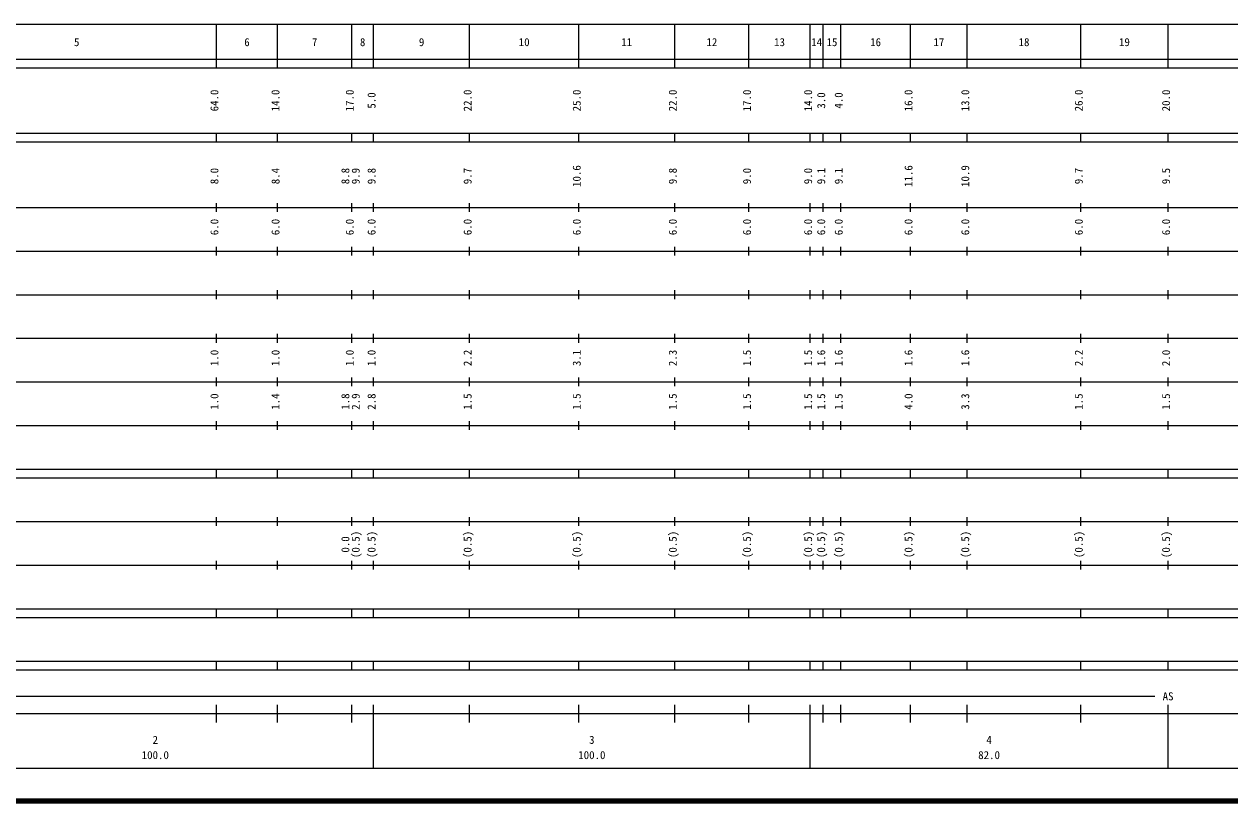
# Model space of a CAD drawing. Units: millimetres on the paper, enlarged 1000 times. Extents: x 40000 to 680000, y 20000 to 380000.
# Drawn here: x 187948 to 464158, y 20000 to 198000 of the extents above; entities that cross this region are included whole.
import ezdxf
from ezdxf.enums import TextEntityAlignment as Align

# ---------------------------------------------------------------- set-up
doc = ezdxf.new("R2010")
doc.units = ezdxf.units.MM
doc.header["$LTSCALE"] = 1000
doc.layers.add('M-TTL', color=2, linetype='Continuous', lineweight=140)
doc.layers.add('M-TTL-BAND', color=7, linetype='Continuous', lineweight=25)
doc.styles.add('ＭＳ ゴシック', font='')
doc.styles.get('ＭＳ ゴシック').set_extended_font_data('MS Gothic')

msp = doc.modelspace()

# ---------------------------------------------------------------- linework, layer by layer
at = {"layer": 'M-TTL'}
msp.add_line((40000, 20000), (680000, 20000), dxfattribs=at)
at = {"layer": 'M-TTL-BAND'}
for p, q in [((68000, 198000), (579000, 198000)), ((232000, 188000), (232000, 198000)), ((246000, 188000), (246000, 198000)), ((263000, 188000), (263000, 198000)), ((268000, 188000), (268000, 198000)), ((290000, 188000), (290000, 198000)), ((315000, 188000), (315000, 198000)), ((337000, 188000), (337000, 198000)), ((354000, 188000), (354000, 198000)), ((368000, 188000), (368000, 198000)), ((371000, 188000), (371000, 198000)), ((375000, 188000), (375000, 198000)), ((391000, 188000), (391000, 198000)), ((404000, 188000), (404000, 198000)), ((430000, 188000), (430000, 198000)), ((450000, 188000), (450000, 198000)), ((40000, 190000), (579000, 190000)), ((40000, 188000), (579000, 188000)), ((40000, 173000), (579000, 173000)), ((232000, 171000), (232000, 173000)), ((246000, 171000), (246000, 173000)), ((263000, 171000), (263000, 173000)), ((268000, 171000), (268000, 173000)), ((290000, 171000), (290000, 173000)), ((315000, 171000), (315000, 173000)), ((337000, 171000), (337000, 173000)), ((354000, 171000), (354000, 173000)), ((368000, 171000), (368000, 173000)), ((371000, 171000), (371000, 173000)), ((375000, 171000), (375000, 173000)), ((391000, 171000), (391000, 173000)), ((404000, 171000), (404000, 173000)), ((430000, 171000), (430000, 173000)), ((450000, 171000), (450000, 173000)), ((40000, 171000), (579000, 171000)), ((40000, 156000), (579000, 156000)), ((232000, 155000), (232000, 157000)), ((246000, 155000), (246000, 157000)), ((263000, 155000), (263000, 157000)), ((268000, 155000), (268000, 157000)), ((290000, 155000), (290000, 157000)), ((315000, 155000), (315000, 157000)), ((337000, 155000), (337000, 157000)), ((354000, 155000), (354000, 157000)), ((368000, 155000), (368000, 157000)), ((371000, 155000), (371000, 157000)), ((375000, 155000), (375000, 157000)), ((391000, 155000), (391000, 157000)), ((404000, 155000), (404000, 157000)), ((430000, 155000), (430000, 157000)), ((450000, 155000), (450000, 157000)), ((232000, 145000), (232000, 147000)), ((246000, 145000), (246000, 147000)), ((263000, 145000), (263000, 147000)), ((268000, 145000), (268000, 147000)), ((290000, 145000), (290000, 147000)), ((315000, 145000), (315000, 147000)), ((337000, 145000), (337000, 147000)), ((354000, 145000), (354000, 147000)), ((368000, 145000), (368000, 147000)), ((371000, 145000), (371000, 147000)), ((375000, 145000), (375000, 147000)), ((391000, 145000), (391000, 147000)), ((404000, 145000), (404000, 147000)), ((430000, 145000), (430000, 147000)), ((450000, 145000), (450000, 147000)), ((46000, 146000), (579000, 146000)), ((52000, 136000), (579000, 136000)), ((232000, 135000), (232000, 137000)), ((246000, 135000), (246000, 137000)), ((263000, 135000), (263000, 137000)), ((268000, 135000), (268000, 137000)), ((290000, 135000), (290000, 137000)), ((315000, 135000), (315000, 137000)), ((337000, 135000), (337000, 137000)), ((354000, 135000), (354000, 137000)), ((368000, 135000), (368000, 137000)), ((371000, 135000), (371000, 137000)), ((375000, 135000), (375000, 137000)), ((391000, 135000), (391000, 137000)), ((404000, 135000), (404000, 137000)), ((430000, 135000), (430000, 137000)), ((450000, 135000), (450000, 137000)), ((46000, 126000), (579000, 126000)), ((232000, 125000), (232000, 127000)), ((246000, 125000), (246000, 127000)), ((263000, 125000), (263000, 127000)), ((268000, 125000), (268000, 127000)), ((290000, 125000), (290000, 127000)), ((315000, 125000), (315000, 127000)), ((337000, 125000), (337000, 127000)), ((354000, 125000), (354000, 127000)), ((368000, 125000), (368000, 127000)), ((371000, 125000), (371000, 127000)), ((375000, 125000), (375000, 127000)), ((391000, 125000), (391000, 127000)), ((404000, 125000), (404000, 127000)), ((430000, 125000), (430000, 127000)), ((450000, 125000), (450000, 127000)), ((232000, 115000), (232000, 117000)), ((246000, 115000), (246000, 117000)), ((263000, 115000), (263000, 117000)), ((268000, 115000), (268000, 117000)), ((290000, 115000), (290000, 117000)), ((315000, 115000), (315000, 117000)), ((337000, 115000), (337000, 117000)), ((354000, 115000), (354000, 117000)), ((368000, 115000), (368000, 117000)), ((371000, 115000), (371000, 117000)), ((375000, 115000), (375000, 117000)), ((391000, 115000), (391000, 117000)), ((404000, 115000), (404000, 117000)), ((430000, 115000), (430000, 117000)), ((450000, 115000), (450000, 117000)), ((52000, 116000), (579000, 116000)), ((46000, 106000), (579000, 106000)), ((232000, 105000), (232000, 107000)), ((246000, 105000), (246000, 107000)), ((263000, 105000), (263000, 107000)), ((268000, 105000), (268000, 107000)), ((290000, 105000), (290000, 107000)), ((315000, 105000), (315000, 107000)), ((337000, 105000), (337000, 107000)), ((354000, 105000), (354000, 107000)), ((368000, 105000), (368000, 107000)), ((371000, 105000), (371000, 107000)), ((375000, 105000), (375000, 107000)), ((391000, 105000), (391000, 107000)), ((404000, 105000), (404000, 107000)), ((430000, 105000), (430000, 107000)), ((450000, 105000), (450000, 107000)), ((40000, 96000), (579000, 96000)), ((40000, 94000), (579000, 94000)), ((232000, 94000), (232000, 96000)), ((246000, 94000), (246000, 96000)), ((263000, 94000), (263000, 96000)), ((268000, 94000), (268000, 96000)), ((290000, 94000), (290000, 96000)), ((315000, 94000), (315000, 96000)), ((337000, 94000), (337000, 96000)), ((354000, 94000), (354000, 96000)), ((368000, 94000), (368000, 96000)), ((371000, 94000), (371000, 96000)), ((375000, 94000), (375000, 96000)), ((391000, 94000), (391000, 96000)), ((404000, 94000), (404000, 96000)), ((430000, 94000), (430000, 96000)), ((450000, 94000), (450000, 96000)), ((49000, 84000), (579000, 84000)), ((232000, 83000), (232000, 85000)), ((246000, 83000), (246000, 85000)), ((263000, 83000), (263000, 85000)), ((268000, 83000), (268000, 85000)), ((290000, 83000), (290000, 85000)), ((315000, 83000), (315000, 85000)), ((337000, 83000), (337000, 85000)), ((354000, 83000), (354000, 85000)), ((368000, 83000), (368000, 85000)), ((371000, 83000), (371000, 85000)), ((375000, 83000), (375000, 85000)), ((391000, 83000), (391000, 85000)), ((404000, 83000), (404000, 85000)), ((430000, 83000), (430000, 85000)), ((450000, 83000), (450000, 85000)), ((232000, 73000), (232000, 75000)), ((246000, 73000), (246000, 75000)), ((263000, 73000), (263000, 75000)), ((268000, 73000), (268000, 75000)), ((290000, 73000), (290000, 75000)), ((315000, 73000), (315000, 75000)), ((337000, 73000), (337000, 75000)), ((354000, 73000), (354000, 75000)), ((368000, 73000), (368000, 75000)), ((371000, 73000), (371000, 75000)), ((375000, 73000), (375000, 75000)), ((391000, 73000), (391000, 75000)), ((404000, 73000), (404000, 75000)), ((430000, 73000), (430000, 75000)), ((450000, 73000), (450000, 75000)), ((40000, 74000), (579000, 74000)), ((40000, 64000), (579000, 64000)), ((232000, 62000), (232000, 64000)), ((246000, 62000), (246000, 64000)), ((263000, 62000), (263000, 64000)), ((268000, 62000), (268000, 64000)), ((290000, 62000), (290000, 64000)), ((315000, 62000), (315000, 64000)), ((337000, 62000), (337000, 64000)), ((354000, 62000), (354000, 64000)), ((368000, 62000), (368000, 64000)), ((371000, 62000), (371000, 64000)), ((375000, 62000), (375000, 64000)), ((391000, 62000), (391000, 64000)), ((404000, 62000), (404000, 64000)), ((430000, 62000), (430000, 64000)), ((450000, 62000), (450000, 64000)), ((40000, 62000), (579000, 62000)), ((40000, 52000), (579000, 52000)), ((40000, 50000), (579000, 50000)), ((232000, 50000), (232000, 52000)), ((246000, 50000), (246000, 52000)), ((263000, 50000), (263000, 52000)), ((268000, 50000), (268000, 52000)), ((290000, 50000), (290000, 52000)), ((315000, 50000), (315000, 52000)), ((337000, 50000), (337000, 52000)), ((354000, 50000), (354000, 52000)), ((368000, 50000), (368000, 52000)), ((371000, 50000), (371000, 52000)), ((375000, 50000), (375000, 52000)), ((391000, 50000), (391000, 52000)), ((404000, 50000), (404000, 52000)), ((430000, 50000), (430000, 52000)), ((450000, 50000), (450000, 52000)), ((71000, 44000), (447000, 44000)), ((232000, 38000), (232000, 42000)), ((246000, 38000), (246000, 42000)), ((263000, 38000), (263000, 42000)), ((268000, 27500), (268000, 42000)), ((290000, 38000), (290000, 42000)), ((315000, 38000), (315000, 42000)), ((337000, 38000), (337000, 42000)), ((354000, 38000), (354000, 42000)), ((368000, 27500), (368000, 42000)), ((371000, 38000), (371000, 42000)), ((375000, 38000), (375000, 42000)), ((391000, 38000), (391000, 42000)), ((404000, 38000), (404000, 42000)), ((430000, 38000), (430000, 42000)), ((450000, 27500), (450000, 42000)), ((40000, 40000), (579000, 40000)), ((68000, 27500), (579000, 27500))]:
    msp.add_line(p, q, dxfattribs=at)

# ---------------------------------------------------------------- texts
at = {"layer": 'M-TTL-BAND', "style": 'ＭＳ ゴシック'}
for s, p in [('5', (200000, 192405)), ('6', (239000, 192405)), ('7', (254500, 192405)), ('8', (265500, 192405)), ('9', (279000, 192405)), ('10', (302500, 192405)), ('11', (326000, 192405)), ('12', (345500, 192405)), ('13', (361000, 192405)), ('14', (369500, 192405)), ('15', (373000, 192405)), ('16', (383000, 192405)), ('17', (397500, 192405)), ('18', (417000, 192405)), ('19', (440000, 192405)), ('AS', (450000, 42500)), ('2', (218000, 32523)), ('3', (318000, 32523)), ('4', (409000, 32523)), ('100.0', (218000, 29033)), ('100.0', (318000, 29033)), ('82.0', (409000, 29033))]:
    msp.add_text(s, height=1833, dxfattribs=at).set_placement(p, align=Align.BOTTOM_CENTER)
for s, p in [('64.0', (233000, 180500)), ('14.0', (247000, 180500)), ('17.0', (264000, 180500)), ('22.0', (291000, 180500)), ('25.0', (316000, 180500)), ('22.0', (338000, 180500)), ('17.0', (355000, 180500)), ('14.0', (369000, 180500)), ('16.0', (392000, 180500)), ('13.0', (405000, 180500)), ('26.0', (431000, 180500)), ('20.0', (451000, 180500)), ('5.0', (269000, 180500)), ('3.0', (372000, 180500)), ('4.0', (376000, 180500)), ('8.0', (233000, 163174)), ('8.4', (247000, 163174)), ('8.8', (263000, 163174)), ('9.9', (265370, 163174)), ('9.8', (269000, 163174)), ('9.7', (291000, 163174)), ('10.6', (316000, 163174)), ('9.8', (338000, 163174)), ('9.0', (355000, 163174)), ('9.0', (369000, 163174)), ('9.1', (372000, 163174)), ('9.1', (376000, 163174)), ('11.6', (392000, 163174)), ('10.9', (405000, 163174)), ('9.7', (431000, 163174)), ('9.5', (451000, 163174)), ('6.0', (233000, 151500)), ('6.0', (247000, 151500)), ('6.0', (264000, 151500)), ('6.0', (269000, 151500)), ('6.0', (291000, 151500)), ('6.0', (316000, 151500)), ('6.0', (338000, 151500)), ('6.0', (355000, 151500)), ('6.0', (369000, 151500)), ('6.0', (372000, 151500)), ('6.0', (376000, 151500)), ('6.0', (392000, 151500)), ('6.0', (405000, 151500)), ('6.0', (431000, 151500)), ('6.0', (451000, 151500)), ('1.0', (233000, 121500)), ('1.0', (247000, 121500)), ('1.0', (264000, 121500)), ('1.0', (269000, 121500)), ('2.2', (291000, 121500)), ('3.1', (316000, 121500)), ('2.3', (338000, 121500)), ('1.5', (355000, 121500)), ('1.5', (369000, 121500)), ('1.6', (372000, 121500)), ('1.6', (376000, 121500)), ('1.6', (392000, 121500)), ('1.6', (405000, 121500)), ('2.2', (431000, 121500)), ('2.0', (451000, 121500)), ('1.4', (247000, 111500)), ('1.0', (233000, 111500)), ('1.8', (263000, 111500)), ('2.9', (265370, 111500)), ('2.8', (269000, 111500)), ('1.5', (291000, 111500)), ('1.5', (316000, 111500)), ('1.5', (338000, 111500)), ('1.5', (355000, 111500)), ('1.5', (369000, 111500)), ('1.5', (372000, 111500)), ('1.5', (376000, 111500)), ('4.0', (392000, 111500)), ('3.3', (405000, 111500)), ('1.5', (431000, 111500)), ('1.5', (451000, 111500)), ('0.0', (263000, 78764)), ('(0.5)', (265370, 78764)), ('(0.5)', (269000, 78764)), ('(0.5)', (291000, 78764)), ('(0.5)', (316000, 78764)), ('(0.5)', (338000, 78764)), ('(0.5)', (355000, 78764)), ('(0.5)', (369000, 78764)), ('(0.5)', (372000, 78764)), ('(0.5)', (376000, 78764)), ('(0.5)', (392000, 78764)), ('(0.5)', (405000, 78764)), ('(0.5)', (431000, 78764)), ('(0.5)', (451000, 78764))]:
    msp.add_text(s, height=1833, rotation=90, dxfattribs=at).set_placement(p, align=Align.BOTTOM_CENTER)

doc.saveas('drawing.dxf')
